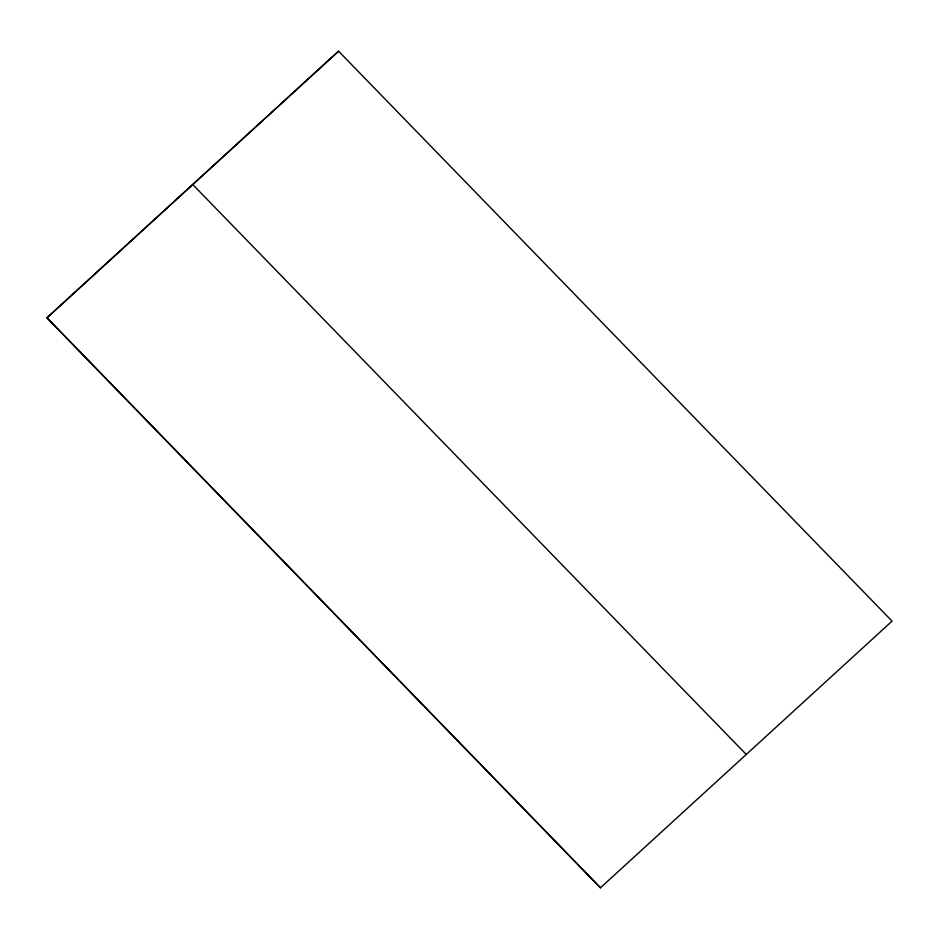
<?xml version="1.0" encoding="UTF-8"?>
<svg xmlns="http://www.w3.org/2000/svg" width="939" height="939" viewBox="0 0 939 939"><rect width="100%" height="100%" fill="white"/><g stroke="black" fill="none" stroke-linecap="round" stroke-linejoin="round"><path stroke-width="1.41" d="M192.753 184.549L746.247 754.451M338.556 51.187L46.95 317.852L600.444 887.813L892.05 621.149L338.556 51.187L46.962 317.781L600.444 887.813"/></g></svg>
